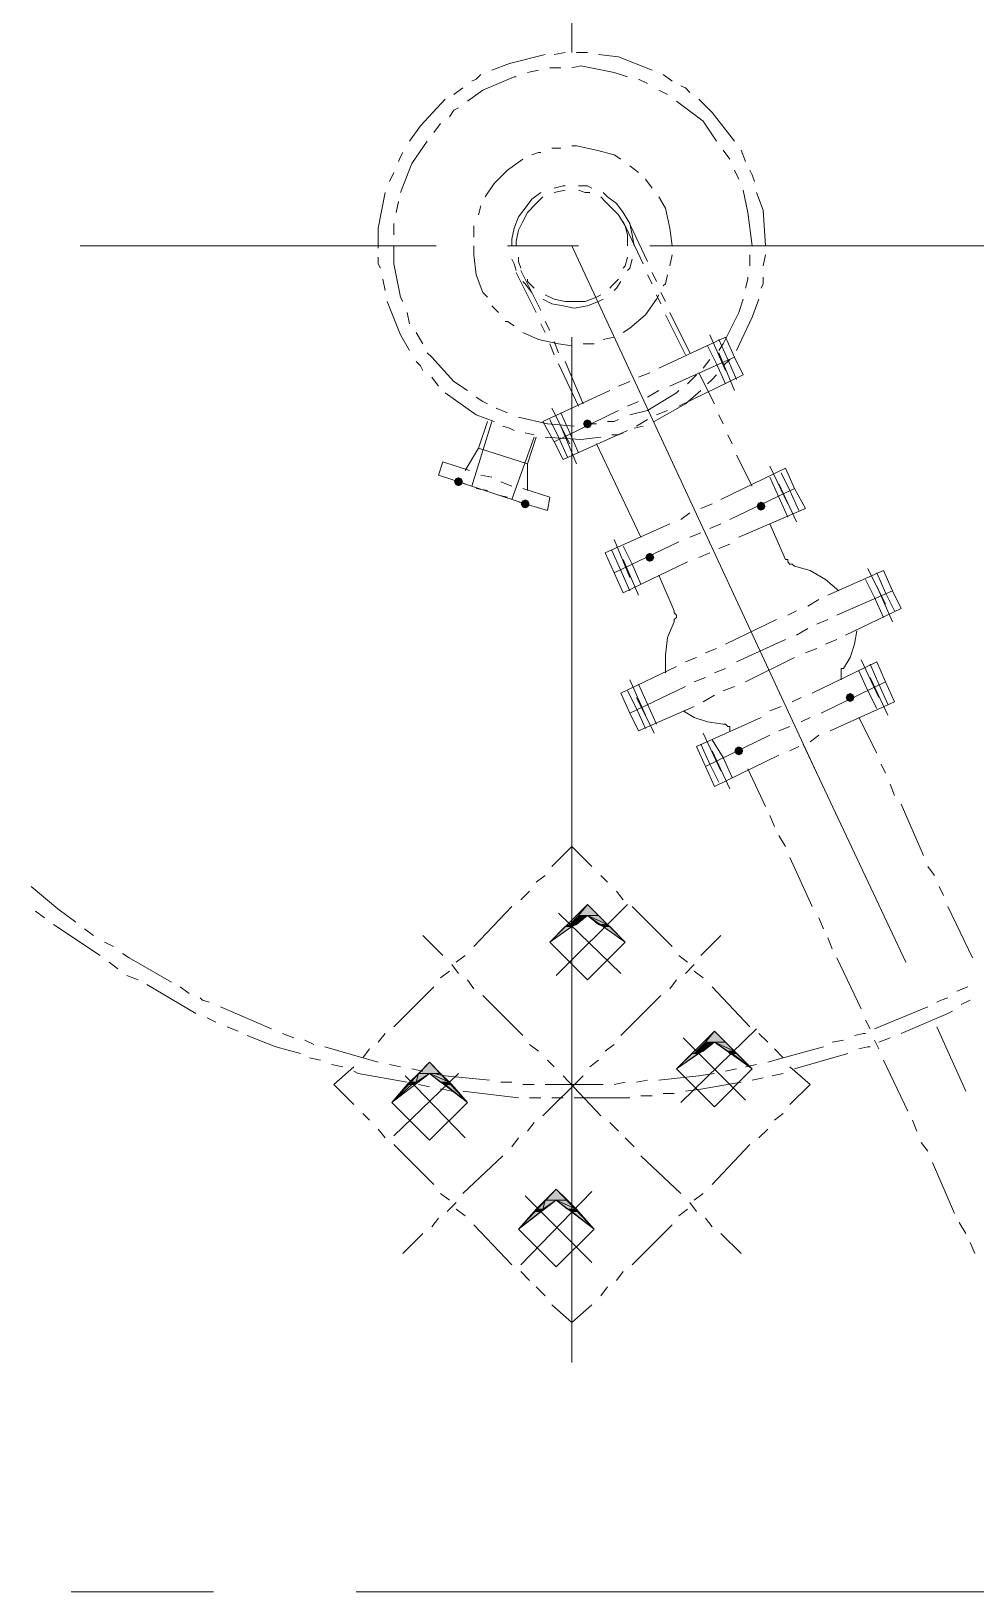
# Model space of a CAD drawing. Header units: millimetres. Extents: x 29 to 95071, y 20 to 67221.
# Drawn here: x 45823 to 47927, y 34185 to 37662 of the extents above; entities that cross this region are included whole.
import ezdxf

# ---------------------------------------------------------------- set-up
doc = ezdxf.new("R2010")
doc.units = ezdxf.units.MM

msp = doc.modelspace()

# ---------------------------------------------------------------- hatches: boundary and pattern name
h = msp.add_hatch(color=7)
h.dxf.hatch_style = 2
h.paths.add_polyline_path([(47061.7, 36777.5), (47054.7, 36780.4), (47051.8, 36787.4), (47054.7, 36794.4), (47061.7, 36797.3), (47068.7, 36794.4), (47071.6, 36787.4), (47068.7, 36780.4)])
h = msp.add_hatch(color=7)
h.dxf.hatch_style = 2
h.paths.add_polyline_path([(46774.3, 36648.6), (46767.3, 36651.5), (46764.3, 36658.5), (46767.3, 36665.5), (46774.3, 36668.4), (46781.3, 36665.5), (46784.2, 36658.5), (46781.3, 36651.5)])
h = msp.add_hatch(color=7)
h.dxf.hatch_style = 2
h.paths.add_polyline_path([(46922.9, 36599), (46915.9, 36602), (46913, 36609), (46915.9, 36616), (46922.9, 36618.9), (46929.9, 36616), (46932.9, 36609), (46929.9, 36602)])
h = msp.add_hatch(color=7)
h.dxf.hatch_style = 2
h.paths.add_polyline_path([(47448.3, 36594.1), (47441.3, 36597), (47438.4, 36604), (47441.3, 36611), (47448.3, 36613.9), (47455.3, 36611), (47458.3, 36604), (47455.3, 36597)])
h = msp.add_hatch(color=7)
h.dxf.hatch_style = 2
h.paths.add_polyline_path([(47200.5, 36480.1), (47193.5, 36483), (47190.6, 36490), (47193.5, 36497), (47200.5, 36499.9), (47207.5, 36497), (47210.4, 36490), (47207.5, 36483)])
h = msp.add_hatch(color=7)
h.dxf.hatch_style = 2
h.paths.add_polyline_path([(47646.6, 36167.8), (47639.6, 36170.7), (47636.7, 36177.7), (47639.6, 36184.7), (47646.6, 36187.6), (47653.6, 36184.7), (47656.5, 36177.7), (47653.6, 36170.7)])
h = msp.add_hatch(color=7)
h.dxf.hatch_style = 2
h.paths.add_polyline_path([(47398.8, 36048.9), (47391.8, 36051.8), (47388.9, 36058.8), (47391.8, 36065.8), (47398.8, 36068.7), (47405.8, 36065.8), (47408.7, 36058.8), (47405.8, 36051.8)])
h = msp.add_hatch(color=7)
h.dxf.hatch_style = 2
h.paths.add_polyline_path([(47061.7, 35716.8), (47086.5, 35692), (47041.9, 35692)])
h = msp.add_hatch(color=7)
h.paths.add_polyline_path([(47061.7, 35692), (47041.9, 35692), (47036.9, 35672.2)])
h.paths.add_polyline_path([(47041.9, 35692), (47036.9, 35672.2), (47022.1, 35672.2)])
h = msp.add_hatch(color=7)
h.paths.add_polyline_path([(47086.5, 35692), (47061.7, 35692), (47106.3, 35672.2)])
h.paths.add_polyline_path([(47061.7, 35692), (47106.3, 35672.2), (47086.5, 35672.2)])
h = msp.add_hatch(color=7)
h.dxf.hatch_style = 2
h.paths.add_polyline_path([(47012.2, 35667.2), (47027, 35667.2), (46977.5, 35632.5)])
h = msp.add_hatch(color=7)
h.paths.add_polyline_path([(47036.9, 35672.2), (47022.1, 35672.2), (47027, 35667.2)])
h.paths.add_polyline_path([(47022.1, 35672.2), (47027, 35667.2), (47012.2, 35667.2)])
h = msp.add_hatch(color=7)
h.paths.add_polyline_path([(47101.4, 35667.2), (47096.4, 35667.2)])
h.paths.add_polyline_path([(47101.4, 35667.2), (47096.4, 35667.2), (47086.5, 35672.2)])
h = msp.add_hatch(color=7)
h.dxf.hatch_style = 2
h.paths.add_polyline_path([(47086.5, 35672.2), (47106.3, 35672.2), (47101.4, 35667.2)])
h = msp.add_hatch(color=7)
h.paths.add_polyline_path([(47101.4, 35667.2), (47096.4, 35667.2), (47111.3, 35667.2)])
h.paths.add_polyline_path([(47096.4, 35667.2), (47111.3, 35667.2), (47146, 35632.5)])
h = msp.add_hatch(color=7)
h.dxf.hatch_style = 2
h.paths.add_polyline_path([(47106.3, 35672.2), (47111.3, 35667.2), (47101.4, 35667.2)])
h = msp.add_hatch(color=7)
h.dxf.hatch_style = 2
h.paths.add_polyline_path([(47344.3, 35434.3), (47369, 35409.5), (47324.4, 35409.5)])
h = msp.add_hatch(color=7)
h.paths.add_polyline_path([(47344.3, 35409.5), (47324.4, 35409.5), (47319.5, 35389.6)])
h.paths.add_polyline_path([(47324.4, 35409.5), (47319.5, 35389.6), (47304.6, 35389.6)])
h = msp.add_hatch(color=7)
h.paths.add_polyline_path([(47369, 35409.5), (47344.3, 35409.5), (47388.9, 35389.6)])
h.paths.add_polyline_path([(47344.3, 35409.5), (47388.9, 35389.6), (47374, 35389.6)])
h = msp.add_hatch(color=7)
h.dxf.hatch_style = 2
h.paths.add_polyline_path([(46709.8, 35364.9), (46734.6, 35340.1), (46685, 35340.1)])
h = msp.add_hatch(color=7)
h.dxf.hatch_style = 2
h.paths.add_polyline_path([(47294.7, 35384.7), (47309.6, 35384.7), (47260, 35350)])
h = msp.add_hatch(color=7)
h.paths.add_polyline_path([(47309.6, 35384.7), (47299.6, 35384.7)])
h.paths.add_polyline_path([(47299.6, 35384.7), (47309.6, 35384.7), (47294.7, 35384.7)])
h = msp.add_hatch(color=7)
h.paths.add_polyline_path([(47319.5, 35389.6), (47304.6, 35389.6), (47309.6, 35384.7)])
h.paths.add_polyline_path([(47304.6, 35389.6), (47309.6, 35384.7), (47299.6, 35384.7)])
h = msp.add_hatch(color=7)
h.paths.add_polyline_path([(47383.9, 35384.7), (47378.9, 35384.7)])
h.paths.add_polyline_path([(47383.9, 35384.7), (47378.9, 35384.7), (47374, 35389.6)])
h = msp.add_hatch(color=7)
h.dxf.hatch_style = 2
h.paths.add_polyline_path([(47374, 35389.6), (47388.9, 35389.6), (47383.9, 35384.7)])
h = msp.add_hatch(color=7)
h.dxf.hatch_style = 2
h.paths.add_polyline_path([(47388.9, 35389.6), (47393.8, 35384.7), (47383.9, 35384.7)])
h = msp.add_hatch(color=7)
h.paths.add_polyline_path([(47393.8, 35384.7), (47383.9, 35384.7)])
h.paths.add_polyline_path([(47393.8, 35384.7), (47383.9, 35384.7)])
h.paths.add_polyline_path([(47383.9, 35384.7), (47393.8, 35384.7), (47428.5, 35350)])
h = msp.add_hatch(color=7)
h.paths.add_polyline_path([(46709.8, 35340.1), (46685, 35340.1), (46680.1, 35320.3)])
h.paths.add_polyline_path([(46685, 35340.1), (46680.1, 35320.3), (46665.2, 35320.3)])
h = msp.add_hatch(color=7)
h.paths.add_polyline_path([(46734.6, 35340.1), (46709.8, 35340.1), (46754.4, 35320.3)])
h.paths.add_polyline_path([(46709.8, 35340.1), (46754.4, 35320.3), (46734.6, 35320.3)])
h = msp.add_hatch(color=7)
h.dxf.hatch_style = 2
h.paths.add_polyline_path([(46660.3, 35315.3), (46670.2, 35315.3), (46625.6, 35275.6)])
h = msp.add_hatch(color=7)
h.paths.add_polyline_path([(46680.1, 35320.3), (46665.2, 35320.3), (46675.1, 35315.3)])
h.paths.add_polyline_path([(46665.2, 35320.3), (46675.1, 35315.3), (46660.3, 35315.3)])
h = msp.add_hatch(color=7)
h.paths.add_polyline_path([(46670.2, 35315.3), (46660.3, 35315.3)])
h.paths.add_polyline_path([(46670.2, 35315.3), (46660.3, 35315.3), (46675.1, 35315.3)])
h = msp.add_hatch(color=7)
h.paths.add_polyline_path([(46754.4, 35320.3), (46734.6, 35320.3), (46744.5, 35315.3)])
h.paths.add_polyline_path([(46734.6, 35320.3), (46744.5, 35315.3)])
h = msp.add_hatch(color=7)
h.dxf.hatch_style = 2
h.paths.add_polyline_path([(46754.4, 35320.3), (46759.4, 35315.3), (46744.5, 35315.3)])
h = msp.add_hatch(color=7)
h.paths.add_polyline_path([(46759.4, 35315.3), (46744.5, 35315.3)])
h.paths.add_polyline_path([(46759.4, 35315.3), (46744.5, 35315.3)])
h.paths.add_polyline_path([(46744.5, 35315.3), (46759.4, 35315.3), (46794.1, 35275.6)])
h = msp.add_hatch(color=7)
h.paths.add_polyline_path([(46992.3, 35057.6), (46967.6, 35057.6), (46962.6, 35037.7)])
h.paths.add_polyline_path([(46967.6, 35057.6), (46962.6, 35037.7), (46947.7, 35037.7)])
h = msp.add_hatch(color=7)
h.dxf.hatch_style = 2
h.paths.add_polyline_path([(46992.3, 35082.3), (47017.1, 35057.6), (46967.6, 35057.6)])
h = msp.add_hatch(color=7)
h.paths.add_polyline_path([(47017.1, 35057.6), (46992.3, 35057.6), (47036.9, 35037.7)])
h.paths.add_polyline_path([(46992.3, 35057.6), (47036.9, 35037.7), (47017.1, 35037.7)])
h = msp.add_hatch(color=7)
h.dxf.hatch_style = 2
h.paths.add_polyline_path([(46942.8, 35032.8), (46957.6, 35032.8), (46908.1, 34993.1)])
h = msp.add_hatch(color=7)
h.paths.add_polyline_path([(46962.6, 35037.7), (46947.7, 35037.7), (46957.6, 35032.8)])
h.paths.add_polyline_path([(46947.7, 35037.7), (46957.6, 35032.8), (46942.8, 35032.8)])
h = msp.add_hatch(color=7)
h.paths.add_polyline_path([(47036.9, 35037.7), (47017.1, 35037.7), (47027, 35032.8)])
h.paths.add_polyline_path([(47017.1, 35037.7), (47027, 35032.8)])
h = msp.add_hatch(color=7)
h.dxf.hatch_style = 2
h.paths.add_polyline_path([(47036.9, 35037.7), (47041.9, 35032.8), (47027, 35032.8)])
h = msp.add_hatch(color=7)
h.paths.add_polyline_path([(47041.9, 35032.8), (47027, 35032.8)])
h.paths.add_polyline_path([(47041.9, 35032.8), (47027, 35032.8)])
h.paths.add_polyline_path([(47027, 35032.8), (47041.9, 35032.8), (47076.6, 34993.1)])

# ---------------------------------------------------------------- linework, layer by layer
at = {"color": 7, "lineweight": 0}
for points in [[(47027, 37615.1), (47027, 38249.6)], [(46967.6, 37610.2), (46888.3, 37590.3), (46848.6, 37575.5)], [(47012.2, 37615.1), (46987.4, 37610.2)], [(47061.7, 37615.1), (47046.9, 37615.1), (47036.9, 37615.1)], [(47205.5, 37575.5), (47131.1, 37605.2), (47086.5, 37610.2)], [(46903.1, 37560.6), (46898.2, 37560.6), (46828.8, 37530.9), (46794.1, 37506.1)], [(46823.8, 37565.6), (46813.9, 37555.7), (46804, 37550.7)], [(46952.7, 37575.5), (46927.9, 37570.5)], [(47002.3, 37580.4), (46977.5, 37580.4)], [(47150.9, 37560.6), (47121.2, 37570.5), (47046.9, 37585.4), (47027, 37580.4)], [(47195.6, 37545.7), (47175.7, 37555.7)], [(47250.1, 37550.7), (47230.3, 37565.6)], [(46784.2, 37535.8), (46764.3, 37521)], [(47240.2, 37521), (47220.3, 37530.9)], [(47289.7, 37525.9), (47279.8, 37535.8), (47269.9, 37540.8)], [(46744.5, 37511), (46690, 37451.6), (46665.2, 37416.9)], [(46774.3, 37491.2), (46764.3, 37486.3), (46754.4, 37471.4)], [(47349.2, 37416.9), (47319.5, 37461.5), (47260, 37506.1)], [(47388.9, 37416.9), (47339.3, 37481.3), (47309.6, 37511)], [(46734.6, 37456.5), (46719.7, 37436.7)], [(46704.9, 37416.9), (46670.2, 37367.3), (46645.4, 37302.9)], [(46650.3, 37392.1), (46645.4, 37382.2), (46640.4, 37372.3)], [(46957.6, 37392.1), (46952.7, 37392.1), (46937.8, 37387.1)], [(47002.3, 37402), (46997.3, 37402), (46982.4, 37402)], [(47136.1, 37377.2), (47121.2, 37387.1), (47081.6, 37397), (47036.9, 37407), (47027, 37407)], [(47378.9, 37377.2), (47364.1, 37397)], [(47413.6, 37372.3), (47403.7, 37397)], [(46630.5, 37347.5), (46620.6, 37327.7)], [(46918, 37377.2), (46883.3, 37352.4), (46853.6, 37322.7), (46833.7, 37293)], [(47175.7, 37347.5), (47155.9, 37362.3)], [(47398.8, 37332.6), (47388.9, 37352.4)], [(47433.5, 37327.7), (47428.5, 37342.5), (47423.6, 37352.4)], [(47012.2, 37317.7), (47007.2, 37317.7), (46987.4, 37312.8)], [(47071.6, 37312.8), (47061.7, 37317.7), (47041.9, 37317.7)], [(47205.5, 37312.8), (47190.6, 37332.6)], [(46610.7, 37302.9), (46595.8, 37223.6), (46595.8, 37179)], [(46640.4, 37283), (46635.5, 37258.3)], [(46957.6, 37302.9), (46937.8, 37288), (46922.9, 37268.2), (46908.1, 37248.3), (46898.2, 37223.6), (46893.2, 37198.8), (46893.2, 37183.9)], [(46962.6, 37293), (46947.7, 37278.1), (46927.9, 37258.3), (46918, 37238.4), (46908.1, 37218.6), (46903.1, 37193.8), (46903.1, 37183.9)], [(47012.2, 37307.8), (46987.4, 37302.9)], [(47066.7, 37302.9), (47056.8, 37302.9), (47041.9, 37307.8)], [(47150.9, 37183.9), (47150.9, 37208.7), (47146, 37228.5), (47131.1, 37253.3), (47116.3, 37268.2), (47101.4, 37283), (47091.5, 37293)], [(47165.8, 37183.9), (47160.9, 37208.7), (47155.9, 37233.5), (47141, 37258.3), (47126.2, 37278.1), (47106.3, 37293), (47096.4, 37302.9)], [(47250.1, 37183.9), (47245.1, 37223.6), (47235.2, 37268.2), (47220.3, 37293)], [(47428.5, 37183.9), (47418.6, 37258.3), (47408.7, 37307.8)], [(47458.3, 37183.9), (47453.3, 37263.2), (47438.4, 37302.9)], [(46823.8, 37273.1), (46818.9, 37253.3)], [(47195.6, 37149.2), (47150.9, 37243.4)], [(46630.5, 37233.5), (46630.5, 37223.6), (46630.5, 37208.7)], [(46808.9, 37228.5), (46808.9, 37203.7)], [(47185.6, 37144.3), (47141, 37238.4)], [(46724.7, 37183.9), (45931.6, 37183.9)], [(46630.5, 37183.9), (46630.5, 37144.3), (46645.4, 37069.9), (46650.3, 37060)], [(46808.9, 37183.9), (46808.9, 37164.1), (46813.9, 37119.5), (46828.8, 37079.8), (46838.7, 37069.9)], [(47041.9, 37183.9), (46883.3, 37183.9)], [(47027, 37183.9), (47577.2, 35999.3)], [(47993.6, 37183.9), (47200.5, 37183.9)], [(46595.8, 37159.1), (46595.8, 37144.3), (46600.8, 37134.3)], [(46893.2, 37154.2), (46898.2, 37144.3), (46903.1, 37129.4)], [(46908.1, 37159.1), (46908.1, 37149.2), (46913, 37134.3)], [(47141, 37134.3), (47146, 37139.3), (47150.9, 37159.1)], [(47150.9, 37129.4), (47155.9, 37134.3), (47160.9, 37154.2)], [(47245.1, 37139.3), (47250.1, 37164.1)], [(47423.6, 37139.3), (47423.6, 37164.1)], [(47453.3, 37139.3), (47458.3, 37164.1)], [(46605.7, 37109.6), (46610.7, 37084.8)], [(46947.7, 37035.2), (46903.1, 37124.4)], [(46957.6, 37040.2), (46913, 37129.4)], [(46918, 37104.6), (46922.9, 37099.7), (46937.8, 37079.8)], [(46927.9, 37109.6), (46927.9, 37104.6), (46942.8, 37089.7)], [(47111.3, 37089.7), (47116.3, 37094.7), (47131.1, 37109.6)], [(47121.2, 37084.8), (47126.2, 37089.7), (47136.1, 37104.6)], [(47205.5, 37099.7), (47195.6, 37119.5)], [(47215.4, 37104.6), (47205.5, 37124.4)], [(47230.3, 37094.7), (47235.2, 37099.7), (47240.2, 37119.5)], [(47413.6, 37089.7), (47418.6, 37109.6), (47418.6, 37114.5)], [(47448.3, 37089.7), (47453.3, 37099.7), (47453.3, 37114.5)], [(46967.6, 37074.9), (46987.4, 37065), (47012.2, 37060), (47032, 37060), (47056.8, 37060), (47081.6, 37069.9), (47091.5, 37074.9)], [(47141, 36990.6), (47155.9, 37000.5), (47190.6, 37030.3), (47215.4, 37065), (47220.3, 37074.9)], [(47225.3, 37055), (47215.4, 37074.9)], [(47235.2, 37060), (47225.3, 37079.8)], [(46615.6, 37060), (46645.4, 36985.7), (46665.2, 36951)], [(46660.3, 37035.2), (46665.2, 37010.4)], [(46848.6, 37050.1), (46853.6, 37045.1), (46863.5, 37035.2)], [(46962.6, 37065), (46982.4, 37055), (47007.2, 37050.1), (47032, 37045.1), (47061.7, 37050.1), (47086.5, 37060), (47096.4, 37065)], [(47279.8, 36941), (47235.2, 37030.3)], [(47289.7, 36946), (47245.1, 37035.2)], [(47354.2, 36951), (47364.1, 36965.8), (47398.8, 37035.2), (47408.7, 37065)], [(47393.8, 36951), (47428.5, 37025.3), (47443.4, 37065)], [(46878.3, 37015.4), (46883.3, 37015.4), (46898.2, 37005.5)], [(46967.6, 36990.6), (46957.6, 37010.4)], [(46977.5, 36995.6), (46967.6, 37015.4)], [(46680.1, 36990.6), (46694.9, 36965.8)], [(46918, 36990.6), (46952.7, 36975.7), (46997.3, 36965.8), (47027, 36960.9)], [(46987.4, 36941), (46977.5, 36965.8)], [(46997.3, 36946), (46987.4, 36970.8)], [(47027, 34695.7), (47027, 36980.7)], [(47051.8, 36965.8), (47076.6, 36965.8)], [(47096.4, 36975.7), (47121.2, 36980.7)], [(47220.3, 36911.3), (47369, 36980.7)], [(47349.2, 36921.2), (47329.4, 36960.9)], [(47369, 36906.3), (47334.3, 36985.7)], [(47374, 36931.1), (47354.2, 36975.7)], [(47369, 36980.7), (47388.9, 36936.1)], [(46680.1, 36926.2), (46690, 36916.3), (46694.9, 36906.3)], [(46704.9, 36946), (46714.8, 36936.1), (46764.3, 36881.6), (46794.1, 36861.7)], [(47051.8, 36832), (47012.2, 36926.2)], [(47245.1, 36871.7), (47388.9, 36936.1)], [(47245.1, 36871.7), (47388.9, 36936.1)], [(47319.5, 36911.3), (47334.3, 36931.1)], [(47354.2, 36946), (47388.9, 36861.7)], [(47364.1, 36916.3), (47378.9, 36931.1)], [(47374, 36931.1), (47393.8, 36886.5)], [(47408.7, 36896.4), (47388.9, 36936.1)], [(46714.8, 36891.5), (46729.6, 36871.7)], [(47041.9, 36827), (46997.3, 36921.2)], [(47175.7, 36891.5), (47200.5, 36901.4)], [(47264.9, 36827), (47408.7, 36896.4)], [(47284.8, 36876.6), (47304.6, 36896.4)], [(47344.3, 36832), (47309.6, 36901.4)], [(47329.4, 36876.6), (47339.3, 36886.5), (47349.2, 36896.4)], [(47349.2, 36921.2), (47369, 36876.6)], [(46744.5, 36856.8), (46813.9, 36807.2), (46853.6, 36792.3)], [(46962.6, 36792.3), (47111.3, 36861.7)], [(47131.1, 36871.7), (47155.9, 36881.6)], [(47155.9, 36807.2), (47195.6, 36817.1), (47260, 36856.8), (47264.9, 36861.7)], [(47195.6, 36846.9), (47220.3, 36861.7)], [(47195.6, 36846.9), (47220.3, 36861.7)], [(47210.4, 36792.3), (47279.8, 36832), (47314.5, 36861.7)], [(46813.9, 36846.9), (46828.8, 36837), (46838.7, 36832)], [(46858.5, 36822.1), (46883.3, 36812.2)], [(47022.1, 36742.8), (46982.4, 36822.1)], [(47150.9, 36827), (47175.7, 36837)], [(47150.9, 36827), (47175.7, 36837)], [(46804, 36648.6), (46848.6, 36792.3)], [(46838.7, 36792.3), (46818.9, 36732.9), (46927.9, 36698.2)], [(46908.1, 36802.3), (46972.5, 36787.4), (47032, 36782.4)], [(46962.6, 36792.3), (46987.4, 36747.7)], [(46997.3, 36757.7), (46977.5, 36797.3)], [(46987.4, 36747.7), (47131.1, 36817.1)], [(46987.4, 36747.7), (47131.1, 36817.1)], [(47022.1, 36767.6), (47002.3, 36812.2)], [(47056.8, 36787.4), (47081.6, 36787.4)], [(47106.3, 36792.3), (47121.2, 36792.3), (47131.1, 36797.3)], [(47170.8, 36782.4), (47195.6, 36797.3)], [(47215.4, 36807.2), (47240.2, 36817.1)], [(47364.1, 36787.4), (47354.2, 36807.2)], [(46873.4, 36782.4), (46888.3, 36777.5), (46898.2, 36772.5)], [(46893.2, 36618.9), (46942.8, 36757.7)], [(46922.9, 36767.6), (46942.8, 36762.6)], [(46947.7, 36757.7), (46927.9, 36698.2)], [(46967.6, 36757.7), (47046.9, 36752.7), (47091.5, 36757.7)], [(46997.3, 36757.7), (47017.1, 36713)], [(47002.3, 36782.4), (47036.9, 36698.2)], [(47007.2, 36708.1), (47150.9, 36772.5)], [(47022.1, 36767.6), (47041.9, 36723)], [(47116.3, 36762.6), (47131.1, 36762.6), (47141, 36767.6)], [(47165.8, 36777.5), (47185.6, 36782.4)], [(47383.9, 36742.8), (47374, 36762.6)], [(46818.9, 36732.9), (46789.1, 36683.3)], [(47007.2, 36708.1), (46987.4, 36747.7)], [(47180.7, 36534.6), (47081.6, 36742.8)], [(47428.5, 36648.6), (47393.8, 36718)], [(46739.6, 36703.1), (46729.6, 36673.4)], [(46799, 36683.3), (46739.6, 36703.1)], [(46927.9, 36698.2), (46927.9, 36638.7)], [(47359.1, 36618.9), (47502.9, 36688.3)], [(47507.8, 36609), (47468.2, 36693.2)], [(47502.9, 36688.3), (47522.7, 36643.6)], [(46789.1, 36653.6), (46729.6, 36673.4)], [(46922.9, 36609), (46774.3, 36658.5)], [(46848.6, 36668.4), (46823.8, 36673.4)], [(46893.2, 36648.6), (46868.4, 36658.5)], [(47488, 36623.8), (47468.2, 36668.4)], [(47488, 36653.6), (47527.6, 36569.3)], [(47512.8, 36638.7), (47493, 36678.3)], [(46838.7, 36638.7), (46813.9, 36643.6)], [(46883.3, 36623.8), (46863.5, 36628.8)], [(46972.5, 36594.1), (46908.1, 36613.9)], [(46977.5, 36623.8), (46918, 36643.6)], [(46977.5, 36623.8), (46972.5, 36594.1)], [(47378.9, 36574.3), (47522.7, 36643.6)], [(47378.9, 36574.3), (47522.7, 36643.6)], [(47488, 36623.8), (47507.8, 36579.2)], [(47512.8, 36638.7), (47532.6, 36594.1)], [(47547.5, 36599), (47522.7, 36643.6)], [(47269.9, 36574.3), (47289.7, 36589.1)], [(47314.5, 36599), (47339.3, 36609)], [(47398.8, 36534.6), (47547.5, 36599)], [(47101.4, 36499.9), (47245.1, 36564.3)], [(47289.7, 36534.6), (47314.5, 36544.5)], [(47289.7, 36534.6), (47314.5, 36544.5)], [(47334.3, 36554.4), (47359.1, 36564.3)], [(47334.3, 36554.4), (47359.1, 36564.3)], [(47522.7, 36470.2), (47517.7, 36475.1), (47512.8, 36475.1), (47507.8, 36480.1), (47507.8, 36485), (47502.9, 36485), (47468.2, 36564.3)], [(47155.9, 36445.4), (47121.2, 36529.6)], [(47121.2, 36455.3), (47264.9, 36524.7)], [(47121.2, 36455.3), (47264.9, 36524.7)], [(47160.9, 36475.1), (47141, 36514.8)], [(47354.2, 36509.8), (47378.9, 36519.7)], [(47101.4, 36499.9), (47121.2, 36455.3)], [(47136.1, 36460.3), (47116.3, 36504.9)], [(47141, 36485), (47175.7, 36405.7)], [(47141, 36410.7), (47284.8, 36480.1)], [(47160.9, 36475.1), (47180.7, 36430.5)], [(47309.6, 36490), (47334.3, 36499.9)], [(47141, 36410.7), (47121.2, 36455.3)], [(47136.1, 36460.3), (47155.9, 36415.6)], [(47255, 36371), (47220.3, 36450.3)], [(47621.8, 36415.6), (47592.1, 36440.4), (47557.4, 36460.3), (47522.7, 36470.2)], [(47597, 36405.7), (47721, 36460.3)], [(47701.1, 36400.8), (47681.3, 36440.4)], [(47725.9, 36385.9), (47686.3, 36465.2)], [(47725.9, 36410.7), (47706.1, 36455.3)], [(47721, 36460.3), (47740.8, 36415.6)], [(47616.9, 36361.1), (47740.8, 36415.6)], [(47616.9, 36361.1), (47740.8, 36415.6)], [(47706.1, 36425.6), (47740.8, 36346.3)], [(47725.9, 36410.7), (47745.7, 36371)], [(47760.6, 36376), (47740.8, 36415.6)], [(47255, 36371), (47255, 36366.1), (47260, 36361.1), (47260, 36356.2), (47255, 36351.2), (47255, 36346.3), (47240.2, 36311.6), (47235.2, 36271.9), (47235.2, 36232.3)], [(47507.8, 36361.1), (47527.6, 36371)], [(47552.4, 36381), (47577.2, 36395.8)], [(47636.7, 36316.5), (47760.6, 36376)], [(47701.1, 36400.8), (47721, 36356.2)], [(47369, 36296.7), (47483, 36351.2)], [(47572.3, 36341.3), (47597, 36351.2)], [(47572.3, 36341.3), (47597, 36351.2)], [(47393.8, 36257), (47502.9, 36306.6)], [(47393.8, 36257), (47502.9, 36306.6)], [(47527.6, 36316.5), (47552.4, 36331.4)], [(47527.6, 36316.5), (47552.4, 36331.4)], [(47592.1, 36296.7), (47616.9, 36306.6)], [(47631.7, 36242.2), (47646.6, 36267), (47656.5, 36296.7), (47661.5, 36326.4)], [(47279.8, 36257), (47304.6, 36267)], [(47324.4, 36276.9), (47349.2, 36286.8)], [(47413.6, 36212.4), (47522.7, 36267)], [(47547.5, 36276.9), (47572.3, 36286.8)], [(47136.1, 36187.6), (47260, 36247.1)], [(47344.3, 36232.3), (47369, 36242.2)], [(47344.3, 36232.3), (47369, 36242.2)], [(47562.3, 36187.6), (47706.1, 36257)], [(47626.8, 36217.4), (47626.8, 36222.3), (47626.8, 36227.3), (47626.8, 36232.3), (47626.8, 36237.2), (47626.8, 36242.2), (47631.7, 36242.2)], [(47686.3, 36192.6), (47666.4, 36237.2)], [(47711, 36177.7), (47671.4, 36262)], [(47711, 36207.5), (47691.2, 36252.1)], [(47706.1, 36257), (47725.9, 36212.4)], [(47190.6, 36138.1), (47155.9, 36217.4)], [(47155.9, 36143), (47279.8, 36202.5)], [(47155.9, 36143), (47279.8, 36202.5)], [(47195.6, 36162.9), (47175.7, 36207.5)], [(47299.6, 36212.4), (47324.4, 36222.3)], [(47299.6, 36212.4), (47324.4, 36222.3)], [(47364.1, 36192.6), (47388.9, 36202.5)], [(47582.2, 36143), (47725.9, 36212.4)], [(47582.2, 36143), (47725.9, 36212.4)], [(47691.2, 36222.3), (47730.9, 36138.1)], [(47711, 36207.5), (47730.9, 36162.9)], [(47745.7, 36167.8), (47725.9, 36212.4)], [(47136.1, 36187.6), (47155.9, 36143)], [(47170.8, 36153), (47150.9, 36192.6)], [(47170.8, 36177.7), (47210.4, 36098.4)], [(47195.6, 36162.9), (47215.4, 36118.3)], [(47319.5, 36167.8), (47344.3, 36182.7)], [(47517.7, 36167.8), (47537.6, 36177.7)], [(47602, 36103.4), (47745.7, 36167.8)], [(47686.3, 36192.6), (47706.1, 36153)], [(47175.7, 36103.4), (47155.9, 36143)], [(47170.8, 36153), (47190.6, 36108.3)], [(47175.7, 36103.4), (47299.6, 36157.9)], [(47274.9, 36148), (47299.6, 36133.1), (47329.4, 36123.2), (47364.1, 36118.3), (47369, 36118.3), (47374, 36113.3), (47378.9, 36113.3), (47378.9, 36108.3)], [(47304.6, 36068.7), (47448.3, 36133.1)], [(47468.2, 36148), (47493, 36157.9)], [(47537.6, 36123.2), (47557.4, 36133.1)], [(47537.6, 36123.2), (47557.4, 36133.1)], [(47706.1, 36053.8), (47666.4, 36133.1)], [(47359.1, 36014.2), (47319.5, 36098.4)], [(47324.4, 36024.1), (47468.2, 36093.5)], [(47324.4, 36024.1), (47468.2, 36093.5)], [(47378.9, 36103.4), (47378.9, 36108.3)], [(47488, 36103.4), (47512.8, 36113.3)], [(47488, 36103.4), (47512.8, 36113.3)], [(47557.4, 36078.6), (47577.2, 36093.5)], [(47304.6, 36068.7), (47324.4, 36024.1)], [(47334.3, 36029), (47314.5, 36073.6)], [(47364.1, 36043.9), (47339.3, 36083.6)], [(47339.3, 36058.8), (47378.9, 35974.5)], [(47512.8, 36058.8), (47532.6, 36068.7)], [(47770.5, 35587.9), (47542.5, 36073.6)], [(47344.3, 35979.5), (47324.4, 36024.1)], [(47334.3, 36029), (47354.2, 35989.4)], [(47344.3, 35979.5), (47488, 36048.9)], [(47364.1, 36043.9), (47383.9, 35999.3)], [(47725.9, 36009.2), (47716, 36029)], [(47458.3, 35934.9), (47418.6, 36019.1)], [(47745.7, 35959.6), (47735.8, 35984.4)], [(47810.2, 35825.8), (47760.6, 35939.8)], [(47478.1, 35890.3), (47468.2, 35915)], [(47502.9, 35845.6), (47488, 35870.4)], [(47027, 35845.6), (46982.4, 35801)], [(47027, 35845.6), (47071.6, 35801)], [(47562.3, 35711.8), (47512.8, 35820.9)], [(46967.6, 35781.2), (46947.7, 35766.3)], [(47091.5, 35781.2), (47106.3, 35766.3)], [(47835, 35781.2), (47820.1, 35801)], [(45822.6, 35756.4), (45882.1, 35706.9), (45921.7, 35677.1)], [(46932.9, 35746.5), (46913, 35726.7)], [(47126.2, 35746.5), (47141, 35726.7)], [(47854.8, 35736.6), (47844.9, 35756.4)], [(46893.2, 35711.8), (46808.9, 35622.6)], [(47061.7, 35716.8), (46977.5, 35632.5), (47061.7, 35692)], [(47150.9, 35716.8), (46992.3, 35558.2)], [(47146, 35632.5), (47061.7, 35716.8)], [(47160.9, 35711.8), (47250.1, 35622.6)], [(47919.2, 35597.8), (47864.7, 35711.8)], [(45832.5, 35701.9), (45852.3, 35687)], [(46997.3, 35697), (47136.1, 35563.1)], [(47061.7, 35692), (47146, 35632.5)], [(47587.1, 35662.3), (47577.2, 35687)], [(45872.2, 35672.2), (45976.2, 35602.8)], [(45941.6, 35662.3), (45961.4, 35647.4)], [(46694.9, 35647.4), (46739.6, 35602.8)], [(47359.1, 35647.4), (47314.5, 35602.8)], [(47607, 35617.6), (47597, 35642.4)], [(45986.2, 35632.5), (46006, 35622.6)], [(46025.8, 35607.7), (46040.7, 35597.8), (46134.9, 35543.3)], [(47061.7, 35548.3), (46977.5, 35632.5)], [(47146, 35632.5), (47061.7, 35548.3)], [(45996.1, 35587.9), (46015.9, 35573)], [(46759.4, 35582.9), (46774.3, 35563.1)], [(46789.1, 35602.8), (46769.3, 35587.9)], [(47264.9, 35602.8), (47284.8, 35587.9)], [(47299.6, 35582.9), (47279.8, 35563.1)], [(47671.4, 35483.8), (47616.9, 35597.8)], [(46035.7, 35558.2), (46060.5, 35548.3)], [(46080.3, 35538.3), (46189.4, 35473.9)], [(46754.4, 35568.1), (46734.6, 35553.2)], [(46794.1, 35548.3), (46808.9, 35528.4)], [(47260, 35548.3), (47245.1, 35528.4)], [(47299.6, 35568.1), (47319.5, 35553.2)], [(46154.7, 35533.4), (46174.5, 35518.5)], [(46199.3, 35508.6), (46204.2, 35503.6), (46219.1, 35498.7)], [(46719.7, 35533.4), (46630.5, 35444.2)], [(46828.8, 35513.6), (46918, 35424.3)], [(47225.3, 35513.6), (47136.1, 35424.3)], [(47339.3, 35533.4), (47423.6, 35444.2)], [(47839.9, 35498.7), (47849.8, 35503.6), (47864.7, 35508.6)], [(47884.5, 35523.5), (47909.3, 35533.4)], [(47894.4, 35493.7), (47914.3, 35503.6)], [(46243.9, 35488.8), (46357.9, 35439.2)], [(47701.1, 35439.2), (47820.1, 35488.8)], [(47760.6, 35429.3), (47864.7, 35473.9), (47874.6, 35478.9)], [(46214.2, 35464), (46234, 35454.1)], [(46258.8, 35444.2), (46283.6, 35434.3)], [(47344.3, 35434.3), (47260, 35350), (47344.3, 35409.5)], [(47438.4, 35439.2), (47269.9, 35275.6)], [(47344.3, 35409.5), (47428.5, 35350), (47344.3, 35434.3)], [(47691.2, 35439.2), (47681.3, 35459)], [(47904.3, 35300.4), (47839.9, 35444.2)], [(46303.4, 35424.3), (46367.8, 35399.6), (46422.3, 35384.7)], [(46382.7, 35429.3), (46407.5, 35419.4)], [(46432.3, 35414.4), (46452.1, 35404.5)], [(46476.9, 35399.6), (46561.1, 35374.8), (46595.8, 35364.9)], [(46610.7, 35429.3), (46595.8, 35409.5)], [(46932.9, 35404.5), (46952.7, 35389.6)], [(47121.2, 35404.5), (47101.4, 35389.6)], [(47413.6, 35280.6), (47274.9, 35419.4)], [(47443.4, 35429.3), (47463.2, 35409.5)], [(47463.2, 35364.9), (47497.9, 35374.8), (47587.1, 35399.6)], [(47607, 35409.5), (47631.7, 35414.4)], [(47656.5, 35424.3), (47676.3, 35429.3), (47681.3, 35429.3)], [(47666.4, 35394.6), (47686.3, 35399.6), (47691.2, 35399.6)], [(47711, 35394.6), (47701.1, 35414.4)], [(47711, 35409.5), (47735.8, 35419.4)], [(46442.2, 35374.8), (46466.9, 35369.8)], [(46576, 35394.6), (46561.1, 35374.8)], [(46709.8, 35364.9), (46625.6, 35275.6), (46709.8, 35340.1)], [(46794.1, 35275.6), (46709.8, 35364.9)], [(46972.5, 35369.8), (46987.4, 35354.9)], [(47086.5, 35369.8), (47066.7, 35354.9)], [(47478.1, 35394.6), (47497.9, 35374.8)], [(47522.7, 35350), (47641.6, 35384.7)], [(47775.5, 35255.8), (47721, 35369.8)], [(46491.7, 35359.9), (46516.5, 35354.9)], [(46541.3, 35354.9), (46496.7, 35315.3), (46541.3, 35270.7)], [(46541.3, 35345), (46551.2, 35340.1), (46660.3, 35320.3)], [(46620.6, 35359.9), (46645.4, 35354.9)], [(46774.3, 35340.1), (46630.5, 35201.3)], [(46789.1, 35196.3), (46655.3, 35335.1)], [(46670.2, 35350), (46694.9, 35345)], [(46709.8, 35340.1), (46794.1, 35275.6), (46709.8, 35191.4)], [(46719.7, 35340.1), (46744.5, 35335.1), (46843.6, 35325.2)], [(47051.8, 35335.1), (46962.6, 35245.9)], [(47007.2, 35335.1), (47091.5, 35245.9)], [(47220.3, 35325.2), (47309.6, 35335.1), (47344.3, 35340.1)], [(47344.3, 35265.7), (47260, 35350)], [(47428.5, 35350), (47344.3, 35265.7)], [(47369, 35345), (47393.8, 35350)], [(47413.6, 35354.9), (47438.4, 35359.9)], [(47428.5, 35325.2), (47453.3, 35330.2)], [(47473.1, 35335.1), (47497.9, 35340.1)], [(47512.8, 35354.9), (47557.4, 35315.3)], [(46685, 35315.3), (46709.8, 35310.3)], [(46734.6, 35305.4), (46739.6, 35305.4), (46759.4, 35300.4)], [(46784.2, 35300.4), (46908.1, 35285.6)], [(46868.4, 35320.3), (46893.2, 35320.3)], [(46918, 35315.3), (46932.9, 35315.3), (46942.8, 35315.3)], [(46967.6, 35315.3), (47096.4, 35315.3)], [(47121.2, 35315.3), (47146, 35320.3)], [(47170.8, 35320.3), (47195.6, 35325.2)], [(47230.3, 35295.5), (47255, 35295.5)], [(47279.8, 35300.4), (47314.5, 35305.4), (47403.7, 35320.3)], [(47557.4, 35315.3), (47512.8, 35270.7)], [(46709.8, 35191.4), (46625.6, 35275.6)], [(46932.9, 35285.6), (46957.6, 35285.6)], [(46982.4, 35285.6), (47007.2, 35285.6)], [(47032, 35285.6), (47126.2, 35285.6), (47155.9, 35285.6)], [(47180.7, 35290.5), (47205.5, 35290.5)], [(46561.1, 35250.9), (46576, 35236)], [(46942.8, 35231), (46927.9, 35211.2)], [(47111.3, 35231), (47131.1, 35211.2)], [(47497.9, 35250.9), (47478.1, 35236)], [(47795.3, 35211.2), (47785.4, 35236)], [(46595.8, 35216.2), (46610.7, 35196.3)], [(46908.1, 35196.3), (46893.2, 35176.5)], [(47146, 35196.3), (47165.8, 35176.5)], [(47463.2, 35216.2), (47443.4, 35196.3)], [(46630.5, 35181.5), (46719.7, 35092.3)], [(46873.4, 35156.7), (46784.2, 35072.4)], [(47180.7, 35156.7), (47269.9, 35072.4)], [(47423.6, 35181.5), (47339.3, 35092.3)], [(47820.1, 35166.6), (47805.2, 35186.4)], [(47879.6, 35027.8), (47830, 35141.8)], [(46734.6, 35072.4), (46754.4, 35057.6)], [(46769.3, 35052.6), (46749.5, 35032.8)], [(46992.3, 35082.3), (46908.1, 34993.1), (46992.3, 35057.6)], [(47071.6, 35077.4), (46913, 34913.8)], [(47071.6, 34918.8), (46922.9, 35067.5)], [(46992.3, 35057.6), (47076.6, 34993.1), (46992.3, 35082.3)], [(47289.7, 35052.6), (47304.6, 35032.8)], [(47319.5, 35072.4), (47299.6, 35057.6)], [(46729.6, 35017.9), (46714.8, 34998.1)], [(46769.3, 35037.7), (46789.1, 35022.9)], [(47284.8, 35037.7), (47264.9, 35022.9)], [(47324.4, 35017.9), (47339.3, 34998.1)], [(46694.9, 34983.2), (46650.3, 34938.6)], [(46808.9, 35003), (46893.2, 34913.8)], [(46992.3, 34908.9), (46908.1, 34993.1)], [(47076.6, 34993.1), (46992.3, 34908.9)], [(47250.1, 35003), (47160.9, 34913.8)], [(47359.1, 34983.2), (47403.7, 34938.6)], [(47904.3, 34983.2), (47889.5, 35008)], [(47924.2, 34938.6), (47914.3, 34963.4)], [(46913, 34898.9), (46932.9, 34879.1)], [(47141, 34898.9), (47126.2, 34879.1)], [(46947.7, 34864.3), (46967.6, 34844.4)], [(47106.3, 34864.3), (47091.5, 34844.4)], [(46982.4, 34824.6), (47027, 34784.9)], [(47071.6, 34824.6), (47027, 34784.9)], [(46229, 34185.2), (45911.8, 34185.2)], [(48132.3, 34185.2), (46546.3, 34185.2)]]:
    msp.add_lwpolyline(points, dxfattribs=at)
for points in [[(47061.7, 35716.8), (47086.5, 35692), (47041.9, 35692)], [(47041.9, 35692), (47036.9, 35672.2), (47022.1, 35672.2)], [(47061.7, 35692), (47041.9, 35692), (47036.9, 35672.2)], [(47086.5, 35692), (47061.7, 35692), (47106.3, 35672.2)], [(47061.7, 35692), (47106.3, 35672.2), (47086.5, 35672.2)], [(47012.2, 35667.2), (47027, 35667.2), (46977.5, 35632.5)], [(47022.1, 35672.2), (47027, 35667.2), (47012.2, 35667.2)], [(47012.2, 35667.2), (47027, 35667.2)], [(47027, 35667.2), (47012.2, 35667.2)], [(47036.9, 35672.2), (47022.1, 35672.2), (47027, 35667.2)], [(47101.4, 35667.2), (47096.4, 35667.2), (47086.5, 35672.2)], [(47086.5, 35672.2), (47106.3, 35672.2), (47101.4, 35667.2)], [(47101.4, 35667.2), (47096.4, 35667.2)], [(47101.4, 35667.2), (47096.4, 35667.2), (47111.3, 35667.2)], [(47096.4, 35667.2), (47111.3, 35667.2), (47146, 35632.5)], [(47106.3, 35672.2), (47111.3, 35667.2), (47101.4, 35667.2)], [(47101.4, 35667.2), (47111.3, 35667.2)], [(47344.3, 35434.3), (47369, 35409.5), (47324.4, 35409.5)], [(47324.4, 35409.5), (47319.5, 35389.6), (47304.6, 35389.6)], [(47344.3, 35409.5), (47324.4, 35409.5), (47319.5, 35389.6)], [(47369, 35409.5), (47344.3, 35409.5), (47388.9, 35389.6)], [(47344.3, 35409.5), (47388.9, 35389.6), (47374, 35389.6)], [(46709.8, 35364.9), (46734.6, 35340.1), (46685, 35340.1)], [(47294.7, 35384.7), (47309.6, 35384.7), (47260, 35350)], [(47299.6, 35384.7), (47309.6, 35384.7), (47294.7, 35384.7)], [(47304.6, 35389.6), (47309.6, 35384.7), (47299.6, 35384.7)], [(47309.6, 35384.7), (47299.6, 35384.7)], [(47319.5, 35389.6), (47304.6, 35389.6), (47309.6, 35384.7)], [(47383.9, 35384.7), (47378.9, 35384.7), (47374, 35389.6)], [(47374, 35389.6), (47388.9, 35389.6), (47383.9, 35384.7)], [(47383.9, 35384.7), (47378.9, 35384.7)], [(47388.9, 35389.6), (47393.8, 35384.7), (47383.9, 35384.7)], [(47393.8, 35384.7), (47383.9, 35384.7)], [(47393.8, 35384.7), (47383.9, 35384.7)], [(47383.9, 35384.7), (47393.8, 35384.7), (47428.5, 35350)], [(46685, 35340.1), (46680.1, 35320.3), (46665.2, 35320.3)], [(46709.8, 35340.1), (46685, 35340.1), (46680.1, 35320.3)], [(46734.6, 35340.1), (46709.8, 35340.1), (46754.4, 35320.3)], [(46709.8, 35340.1), (46754.4, 35320.3), (46734.6, 35320.3)], [(46660.3, 35315.3), (46670.2, 35315.3), (46625.6, 35275.6)], [(46665.2, 35320.3), (46675.1, 35315.3), (46660.3, 35315.3)], [(46670.2, 35315.3), (46660.3, 35315.3)], [(46670.2, 35315.3), (46660.3, 35315.3), (46675.1, 35315.3)], [(46680.1, 35320.3), (46665.2, 35320.3), (46675.1, 35315.3)], [(46754.4, 35320.3), (46734.6, 35320.3), (46744.5, 35315.3)], [(46734.6, 35320.3), (46744.5, 35315.3)], [(46754.4, 35320.3), (46759.4, 35315.3), (46744.5, 35315.3)], [(46759.4, 35315.3), (46744.5, 35315.3)], [(46759.4, 35315.3), (46744.5, 35315.3)], [(46744.5, 35315.3), (46759.4, 35315.3), (46794.1, 35275.6)], [(46967.6, 35057.6), (46962.6, 35037.7), (46947.7, 35037.7)], [(46992.3, 35057.6), (46967.6, 35057.6), (46962.6, 35037.7)], [(46992.3, 35082.3), (47017.1, 35057.6), (46967.6, 35057.6)], [(47017.1, 35057.6), (46992.3, 35057.6), (47036.9, 35037.7)], [(46992.3, 35057.6), (47036.9, 35037.7), (47017.1, 35037.7)], [(46942.8, 35032.8), (46957.6, 35032.8), (46908.1, 34993.1)], [(46947.7, 35037.7), (46957.6, 35032.8), (46942.8, 35032.8)], [(46942.8, 35032.8), (46957.6, 35032.8)], [(46957.6, 35032.8), (46942.8, 35032.8)], [(46962.6, 35037.7), (46947.7, 35037.7), (46957.6, 35032.8)], [(47036.9, 35037.7), (47017.1, 35037.7), (47027, 35032.8)], [(47017.1, 35037.7), (47027, 35032.8)], [(47036.9, 35037.7), (47041.9, 35032.8), (47027, 35032.8)], [(47041.9, 35032.8), (47027, 35032.8)], [(47041.9, 35032.8), (47027, 35032.8)], [(47027, 35032.8), (47041.9, 35032.8), (47076.6, 34993.1)]]:
    msp.add_lwpolyline(points, close=True, dxfattribs=at)

doc.saveas('drawing.dxf')
